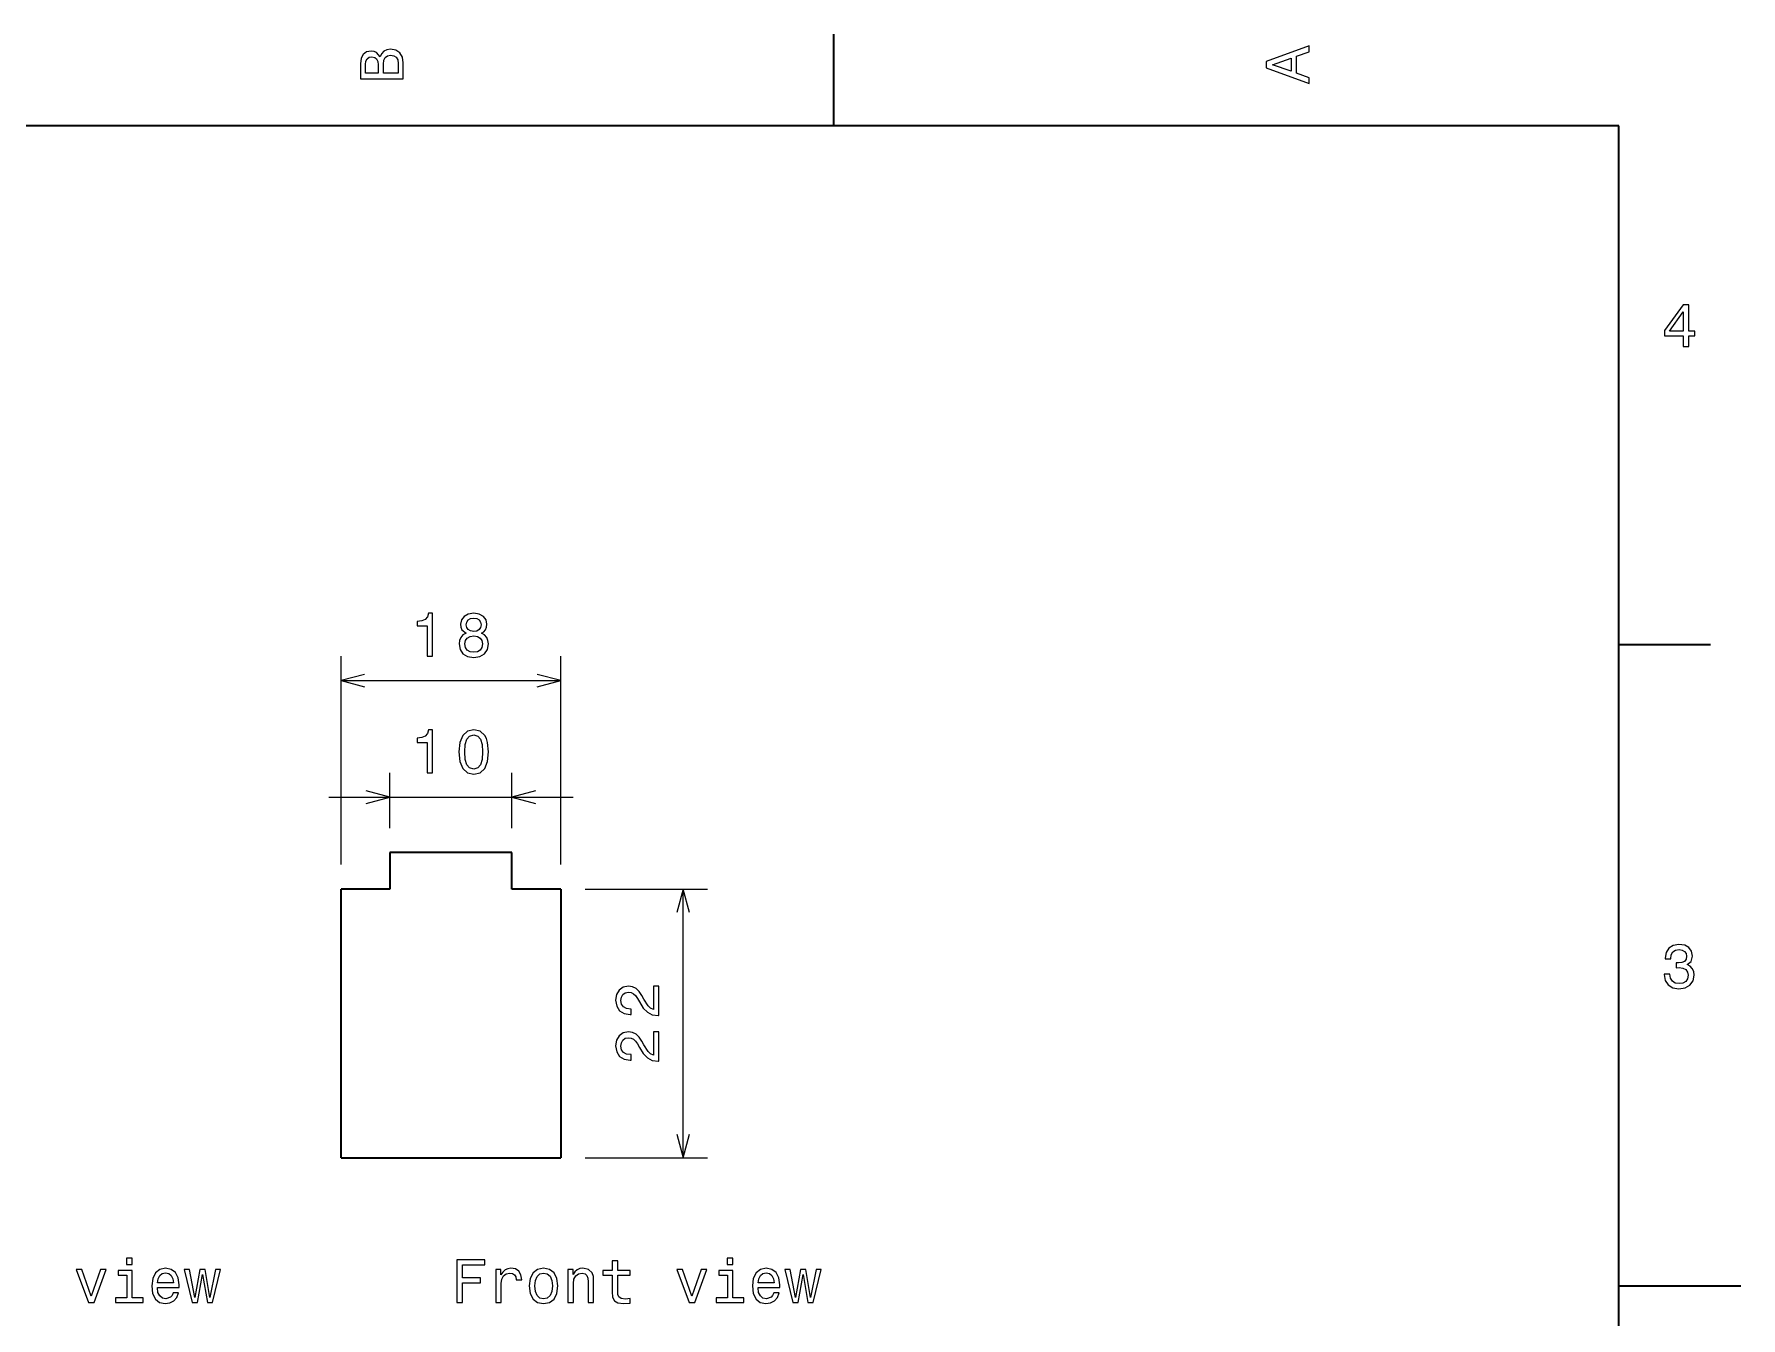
# Model space of a CAD drawing. Extents: x 0 to 297, y 0 to 210.
# Drawn here: x 157.2 to 297, y 102.4 to 207.5 of the extents above; entities that cross this region are included whole.
import ezdxf

# ---------------------------------------------------------------- set-up
doc = ezdxf.new("R2010")
doc.units = 0

msp = doc.modelspace()

# ---------------------------------------------------------------- linework, layer by layer
at = {"color": 7, "lineweight": 35, "ltscale": 0.1875}
for p, q in [((222.699997, 200), (222.699997, 207.5)), ((287, 157.5), (294.5, 157.5))]:
    msp.add_line(p, q, dxfattribs=at)
at = {"color": 7, "lineweight": 35}
for p, q in [((287, 200), (10, 200)), ((287, 10), (287, 200)), ((182.341415, 115.484879), (182.341415, 137.484879)), ((200.341415, 137.484879), (200.341415, 115.484879))]:
    msp.add_line(p, q, dxfattribs=at)
at = {"color": 7, "lineweight": 13, "ltscale": 0.426671}
for p, q in [((182.341415, 139.484879), (182.341415, 156.551727)), ((200.341415, 139.484879), (200.341415, 156.551727))]:
    msp.add_line(p, q, dxfattribs=at)
at = {"color": 7, "lineweight": 13, "ltscale": 0.45}
msp.add_line((182.341415, 154.551727), (200.341415, 154.551727), dxfattribs=at)
at = {"color": 7, "lineweight": 13, "ltscale": 0.112941}
for p, q in [((186.341415, 142.484879), (186.341415, 147.002502)), ((196.341415, 142.484879), (196.341415, 147.002502))]:
    msp.add_line(p, q, dxfattribs=at)
at = {"color": 7, "lineweight": 13}
for p, q in [((181.341415, 145.002502), (201.341415, 145.002502)), ((210.357483, 115.484879), (210.357483, 137.484879))]:
    msp.add_line(p, q, dxfattribs=at)
at = {"color": 7, "lineweight": 35, "ltscale": 0.075}
for p, q in [((186.341415, 140.484879), (186.341415, 137.484879)), ((196.341415, 137.484879), (196.341415, 140.484879))]:
    msp.add_line(p, q, dxfattribs=at)
at = {"color": 7, "lineweight": 35, "ltscale": 0.25}
for p, q in [((196.341415, 140.484879), (186.341415, 140.484879)), ((287, 105), (297, 105))]:
    msp.add_line(p, q, dxfattribs=at)
at = {"color": 7, "lineweight": 35, "ltscale": 0.1}
for p, q in [((186.341415, 137.484879), (182.341415, 137.484879)), ((200.341415, 137.484879), (196.341415, 137.484879))]:
    msp.add_line(p, q, dxfattribs=at)
at = {"color": 7, "lineweight": 13, "ltscale": 0.250402}
for p, q in [((202.341415, 137.484879), (212.357483, 137.484879)), ((202.341415, 115.484879), (212.357483, 115.484879))]:
    msp.add_line(p, q, dxfattribs=at)
at = {"color": 7, "lineweight": 35, "ltscale": 0.45}
msp.add_line((182.341415, 115.484879), (200.341415, 115.484879), dxfattribs=at)
at = {"color": 7, "lineweight": 13}
for points in [[(185.542007, 205.630417), (185.249496, 205.983429), (185.052811, 206.074219), (184.81073, 206.104477), (184.432495, 206.03891), (184.160156, 205.842224), (183.993729, 205.524506), (183.933212, 205.080704), (183.933212, 203.835022), (187.433212, 203.835022), (187.433212, 205.151306), (187.36261, 205.620331), (187.155838, 205.968307), (186.828018, 206.185165), (186.384216, 206.260818), (186.08667, 206.215424), (185.839554, 206.094391), (185.65799, 205.897705)], [(185.385666, 204.984879), (185.385666, 204.298996), (184.351807, 204.298996), (184.351807, 205.025223), (184.382065, 205.297562), (184.472839, 205.489197), (184.629181, 205.605194), (184.86116, 205.645538), (185.093155, 205.600143), (185.254532, 205.479111), (185.355408, 205.272339)], [(187.014618, 205.095825), (187.014618, 204.298996), (185.809296, 204.298996), (185.809296, 205.050446), (185.844589, 205.368164), (185.9505, 205.595108), (186.132065, 205.731277), (186.394302, 205.776657), (186.671692, 205.731277), (186.863327, 205.605194), (186.979324, 205.393372)], [(261.633209, 203.466858), (261.633209, 203.930847), (260.604401, 204.298996), (260.604401, 205.695969), (261.633209, 206.064133), (261.633209, 206.538193), (258.128174, 205.257217), (258.128174, 204.742798)], [(260.17572, 204.460388), (258.632477, 205), (260.17572, 205.539627)], [(292.277374, 181.916794), (292.731262, 181.916794), (292.731262, 182.784225), (293.23056, 182.784225), (293.23056, 183.187683), (292.731262, 183.187683), (292.731262, 185.341141), (292.272339, 185.341141), (290.739197, 183.228027), (290.739197, 182.784225), (292.277374, 182.784225)], [(291.162842, 183.187683), (292.277374, 184.756134), (292.277374, 183.187683)], [(189.382629, 156.551727), (189.841553, 156.551727), (189.841553, 160.076935), (189.498627, 160.076935), (189.407837, 159.769302), (189.226288, 159.562531), (188.948914, 159.441483), (188.565628, 159.401138), (188.565628, 159.043076), (189.382629, 159.043076)], [(192.584061, 158.437881), (192.326859, 158.296677), (192.150345, 158.099991), (192.039398, 157.852875), (192.004089, 157.555328), (192.084793, 157.106476), (192.316772, 156.758484), (192.695023, 156.536591), (193.209427, 156.450851), (193.718796, 156.536591), (194.097031, 156.758484), (194.329025, 157.106476), (194.414764, 157.555328), (194.37442, 157.852875), (194.268509, 158.099991), (194.086945, 158.296677), (193.834793, 158.437881), (194.036514, 158.558929), (194.177734, 158.725357), (194.263458, 158.927078), (194.293716, 159.174194), (194.213028, 159.532272), (194.001221, 159.819733), (193.658279, 160.006332), (193.209427, 160.076935), (192.755539, 160.006332), (192.412598, 159.819733), (192.19574, 159.532272), (192.120087, 159.174194), (192.145309, 158.927078), (192.231049, 158.725357)], [(192.599197, 159.13385), (192.639542, 159.355759), (192.760574, 159.527222), (192.952225, 159.633133), (193.209427, 159.673477), (193.461594, 159.633133), (193.653229, 159.527222), (193.774261, 159.355759), (193.819656, 159.13385), (193.774261, 158.906906), (193.653229, 158.730392), (193.461594, 158.614395), (193.209427, 158.579102), (192.952225, 158.619446), (192.760574, 158.730392), (192.639542, 158.906906)], [(192.488251, 157.565414), (192.53363, 157.832703), (192.679886, 158.034424), (192.90683, 158.165558), (193.209427, 158.210938), (193.506973, 158.165558), (193.733917, 158.034424), (193.880173, 157.832703), (193.930603, 157.565414), (193.880173, 157.277939), (193.733917, 157.061081), (193.506973, 156.919876), (193.209427, 156.874481), (192.90683, 156.919876), (192.679886, 157.061081), (192.53363, 157.277939)], [(189.382629, 147.002502), (189.841553, 147.002502), (189.841553, 150.527725), (189.498627, 150.527725), (189.407837, 150.220093), (189.226288, 150.013321), (188.948914, 149.892273), (188.565628, 149.851929), (188.565628, 149.493866), (189.382629, 149.493866)], [(191.994003, 148.712158), (192.069656, 147.92038), (192.306686, 147.35553), (192.684937, 147.012604), (193.209427, 146.901642), (193.728882, 147.012604), (194.107117, 147.35553), (194.339111, 147.92038), (194.4198, 148.712158), (194.339111, 149.498901), (194.243286, 149.811584), (194.107117, 150.068787), (193.728882, 150.411728), (193.209427, 150.527725), (192.684937, 150.411728), (192.306686, 150.063751), (192.069656, 149.498901)], [(192.478165, 148.712158), (192.518509, 149.322388), (192.644592, 149.761154), (192.871536, 150.018356), (193.209427, 150.109131), (193.542282, 150.018356), (193.769226, 149.761154), (193.895309, 149.322388), (193.935654, 148.712158), (193.895309, 148.096893), (193.769226, 147.658127), (193.542282, 147.400925), (193.209427, 147.315186), (192.871536, 147.400925), (192.644592, 147.658127), (192.518509, 148.096893)], [(290.729126, 130.51622), (290.729126, 130.480911), (290.809814, 129.996765), (291.046844, 129.633652), (291.420044, 129.401657), (291.914276, 129.315933), (292.438782, 129.401657), (292.832153, 129.623566), (293.08429, 129.976593), (293.175079, 130.430481), (293.134735, 130.728027), (293.023773, 130.970108), (292.842224, 131.156708), (292.600159, 131.292877), (292.927948, 131.565216), (293.043945, 131.998932), (292.968292, 132.392303), (292.751434, 132.68985), (292.398407, 132.87645), (291.914276, 132.942017), (291.460388, 132.861313), (291.112396, 132.63942), (290.885468, 132.286392), (290.809814, 131.817368), (290.809814, 131.782074), (291.258636, 131.782074), (291.299011, 132.104828), (291.430115, 132.336823), (291.641937, 132.478027), (291.939484, 132.528473), (292.201721, 132.488113), (292.393372, 132.382217), (292.509369, 132.210739), (292.554749, 131.97876), (292.509369, 131.731628), (292.388336, 131.565216), (292.176514, 131.46434), (291.889069, 131.434082), (291.692383, 131.439133), (291.692383, 131.04071), (291.939484, 131.050797), (292.257202, 131.005417), (292.494232, 130.884369), (292.635468, 130.687683), (292.685883, 130.430481), (292.630402, 130.13797), (292.484161, 129.921112), (292.252167, 129.784943), (291.944519, 129.739563), (291.626801, 129.789993), (291.394806, 129.941284), (291.248566, 130.183365), (291.193085, 130.51622)], [(208.357483, 127.122345), (208.357483, 129.527969), (207.923767, 129.527969), (207.923767, 127.626663), (207.686737, 127.732574), (207.490051, 127.914131), (207.131973, 128.473923), (206.980682, 128.771484), (206.763824, 129.104324), (206.511658, 129.34137), (206.214111, 129.477524), (205.876221, 129.527969), (205.452591, 129.44223), (205.119736, 129.2052), (204.907913, 128.842087), (204.83226, 128.373062), (204.917999, 127.888916), (205.155029, 127.52076), (205.533279, 127.283722), (206.032562, 127.203033), (206.103165, 127.203033), (206.103165, 127.661972), (206.06282, 127.661972), (205.719879, 127.707359), (205.467712, 127.843521), (205.306335, 128.060379), (205.250854, 128.347839), (205.301285, 128.64035), (205.427368, 128.857208), (205.624054, 128.998428), (205.87117, 129.048859), (206.103165, 129.01355), (206.29985, 128.917725), (206.471313, 128.756348), (206.62262, 128.534454), (206.783997, 128.236893), (207.09668, 127.742661), (207.429535, 127.394676), (207.832993, 127.187904), (208.342346, 127.122345)], [(208.357483, 123.386322), (208.357483, 125.791939), (207.923767, 125.791939), (207.923767, 123.89064), (207.686737, 123.996552), (207.490051, 124.178108), (207.131973, 124.737907), (206.980682, 125.035454), (206.763824, 125.368309), (206.511658, 125.605339), (206.214111, 125.741508), (205.876221, 125.791939), (205.452591, 125.706207), (205.119736, 125.469177), (204.907913, 125.106064), (204.83226, 124.637039), (204.917999, 124.152893), (205.155029, 123.784737), (205.533279, 123.547699), (206.032562, 123.46701), (206.103165, 123.46701), (206.103165, 123.925949), (206.06282, 123.925949), (205.719879, 123.971336), (205.467712, 124.107498), (205.306335, 124.324356), (205.250854, 124.611824), (205.301285, 124.904327), (205.427368, 125.121193), (205.624054, 125.262398), (205.87117, 125.312836), (206.103165, 125.277527), (206.29985, 125.181709), (206.471313, 125.020325), (206.62262, 124.798424), (206.783997, 124.50087), (207.09668, 124.006638), (207.429535, 123.658653), (207.832993, 123.451881), (208.342346, 123.386322)], [(161.643524, 103.62825), (162.112534, 103.62825), (163.101013, 106.336464), (162.642075, 106.336464), (161.880554, 104.152748), (161.103897, 106.336464), (160.639923, 106.336464)], [(165.239349, 107.24929), (164.770325, 107.24929), (164.770325, 106.744965), (165.239349, 106.744965)], [(167.291931, 104.853752), (169.067154, 104.853752), (169.072189, 105.060524), (168.991501, 105.640495), (168.769592, 106.074219), (168.41658, 106.336464), (167.947556, 106.432281), (167.488617, 106.331421), (167.13559, 106.048996), (166.908646, 105.590065), (166.827957, 104.984879), (166.90361, 104.364563), (167.130554, 103.910667), (167.478531, 103.62825), (167.932419, 103.532433), (168.32579, 103.597992), (168.64856, 103.769463), (168.88559, 104.041794), (169.021759, 104.404907), (168.583008, 104.404907), (168.492218, 104.203178), (168.361099, 104.05188), (167.9879, 103.930847), (167.700439, 103.98632), (167.483582, 104.162834), (167.342361, 104.450294), (167.291931, 104.838623)], [(170.580124, 103.62825), (170.983582, 105.927963), (171.387039, 103.62825), (171.810669, 103.62825), (172.476379, 106.336464), (172.047699, 106.336464), (171.598846, 104.036751), (171.200439, 106.336464), (170.761673, 106.336464), (170.363251, 104.036751), (169.914413, 106.336464), (169.490784, 106.336464), (170.156494, 103.62825)], [(191.825562, 103.62825), (192.294586, 103.62825), (192.294586, 105.237038), (193.767212, 105.237038), (193.767212, 105.655624), (192.294586, 105.655624), (192.294586, 106.70462), (194.105103, 106.70462), (194.105103, 107.12825), (191.825562, 107.12825)], [(195.017929, 103.62825), (195.461731, 103.62825), (195.461731, 105.176521), (195.507126, 105.549721), (195.643295, 105.817009), (195.865189, 105.978394), (196.162735, 106.033867), (196.384644, 105.998566), (196.551071, 105.897705), (196.651932, 105.726234), (196.687241, 105.494247), (197.136078, 105.494247), (197.075562, 105.902748), (196.909134, 106.195251), (196.63176, 106.371765), (196.253525, 106.432281), (195.996307, 106.391937), (195.774414, 106.291077), (195.577728, 106.119606), (195.421387, 105.887619), (195.421387, 106.336464), (195.017929, 106.336464)], [(197.756409, 104.979836), (197.837097, 104.364563), (198.069077, 103.910667), (198.437241, 103.62825), (198.931473, 103.532433), (199.42067, 103.62825), (199.788818, 103.905624), (200.020813, 104.35952), (200.106552, 104.979836), (200.020813, 105.595108), (199.788818, 106.054039), (199.42067, 106.331421), (198.931473, 106.432281), (198.437241, 106.331421), (198.069077, 106.048996), (197.837097, 105.595108)], [(200.923553, 103.62825), (201.367355, 103.62825), (201.367355, 105.19165), (201.412735, 105.549721), (201.55899, 105.811966), (201.785934, 105.973351), (202.088531, 106.033867), (202.330612, 105.983437), (202.481903, 105.847267), (202.557556, 105.620323), (202.582764, 105.317734), (202.582764, 103.62825), (203.026581, 103.62825), (203.026581, 105.408508), (203.006409, 105.766579), (202.915619, 106.064133), (202.618073, 106.336464), (202.154099, 106.432281), (201.896896, 106.39698), (201.680038, 106.301163), (201.493439, 106.139778), (201.347183, 105.92292), (201.347183, 106.336464), (200.923553, 106.336464)], [(204.554672, 105.867447), (204.554672, 104.510818), (204.58493, 104.072052), (204.726135, 103.769463), (205.00856, 103.592949), (205.487671, 103.532433), (206.012161, 103.557648), (206.012161, 103.940933), (205.628876, 103.910667), (205.280899, 103.951019), (205.094299, 104.077095), (205.013611, 104.28891), (204.998474, 104.586464), (204.998474, 105.867447), (206.012161, 105.867447), (206.012161, 106.245682), (204.998474, 106.245682), (204.998474, 107.037476), (204.554672, 107.037476), (204.554672, 106.245682), (203.788101, 106.245682), (203.788101, 105.867447)], [(210.843582, 103.62825), (211.312592, 103.62825), (212.301071, 106.336464), (211.842133, 106.336464), (211.080612, 104.152748), (210.303955, 106.336464), (209.839981, 106.336464)], [(214.439392, 107.24929), (213.970383, 107.24929), (213.970383, 106.744965), (214.439392, 106.744965)], [(216.491989, 104.853752), (218.267212, 104.853752), (218.272247, 105.060524), (218.191559, 105.640495), (217.969666, 106.074219), (217.616638, 106.336464), (217.147614, 106.432281), (216.688675, 106.331421), (216.335648, 106.048996), (216.108704, 105.590065), (216.028015, 104.984879), (216.103668, 104.364563), (216.330612, 103.910667), (216.678589, 103.62825), (217.132477, 103.532433), (217.525848, 103.597992), (217.848618, 103.769463), (218.085648, 104.041794), (218.221817, 104.404907), (217.783051, 104.404907), (217.692276, 104.203178), (217.561157, 104.05188), (217.187958, 103.930847), (216.900497, 103.98632), (216.68364, 104.162834), (216.542419, 104.450294), (216.491989, 104.838623)], [(219.780182, 103.62825), (220.18364, 105.927963), (220.587097, 103.62825), (221.010727, 103.62825), (221.676422, 106.336464), (221.247757, 106.336464), (220.798904, 104.036751), (220.400497, 106.336464), (219.961731, 106.336464), (219.563324, 104.036751), (219.114471, 106.336464), (218.690842, 106.336464), (219.356537, 103.62825)], [(165.224213, 104.00145), (165.224213, 106.245682), (164.084442, 106.245682), (164.084442, 105.867447), (164.780411, 105.867447), (164.780411, 104.00145), (163.87262, 104.00145), (163.87262, 103.62825), (166.142075, 103.62825), (166.142075, 104.00145)], [(167.291931, 105.226952), (167.347412, 105.574936), (167.483582, 105.832138), (167.690353, 105.98848), (167.962677, 106.043953), (168.22998, 105.98848), (168.436752, 105.832138), (168.562836, 105.574936), (168.608215, 105.226952)], [(198.210297, 104.984879), (198.255676, 105.438766), (198.396896, 105.766579), (198.62384, 105.968307), (198.931473, 106.03891), (199.23407, 105.968307), (199.461014, 105.771622), (199.602219, 105.438766), (199.652649, 104.984879), (199.602219, 104.525948), (199.461014, 104.193092), (199.23407, 103.991364), (198.931473, 103.925804), (198.62384, 103.991364), (198.396896, 104.193092), (198.255676, 104.525948)], [(214.424271, 104.00145), (214.424271, 106.245682), (213.2845, 106.245682), (213.2845, 105.867447), (213.980469, 105.867447), (213.980469, 104.00145), (213.072693, 104.00145), (213.072693, 103.62825), (215.342133, 103.62825), (215.342133, 104.00145)], [(216.491989, 105.226952), (216.54747, 105.574936), (216.68364, 105.832138), (216.890411, 105.98848), (217.16275, 106.043953), (217.430038, 105.98848), (217.63681, 105.832138), (217.762878, 105.574936), (217.808273, 105.226952)]]:
    msp.add_lwpolyline(points, close=True, dxfattribs=at)
for points in [[(184.27327, 155.069351), (182.341415, 154.551727), (184.27327, 154.034088)], [(198.409561, 154.034088), (200.341415, 154.551727), (198.409561, 155.069351)], [(184.409561, 144.484879), (186.341415, 145.002502), (184.409561, 145.520142)], [(198.27327, 145.520142), (196.341415, 145.002502), (198.27327, 144.484879)], [(210.875122, 135.553024), (210.357483, 137.484879), (209.839844, 135.553024)], [(209.839844, 117.416733), (210.357483, 115.484879), (210.875122, 117.416733)]]:
    msp.add_lwpolyline(points, dxfattribs=at)

doc.saveas('drawing.dxf')
